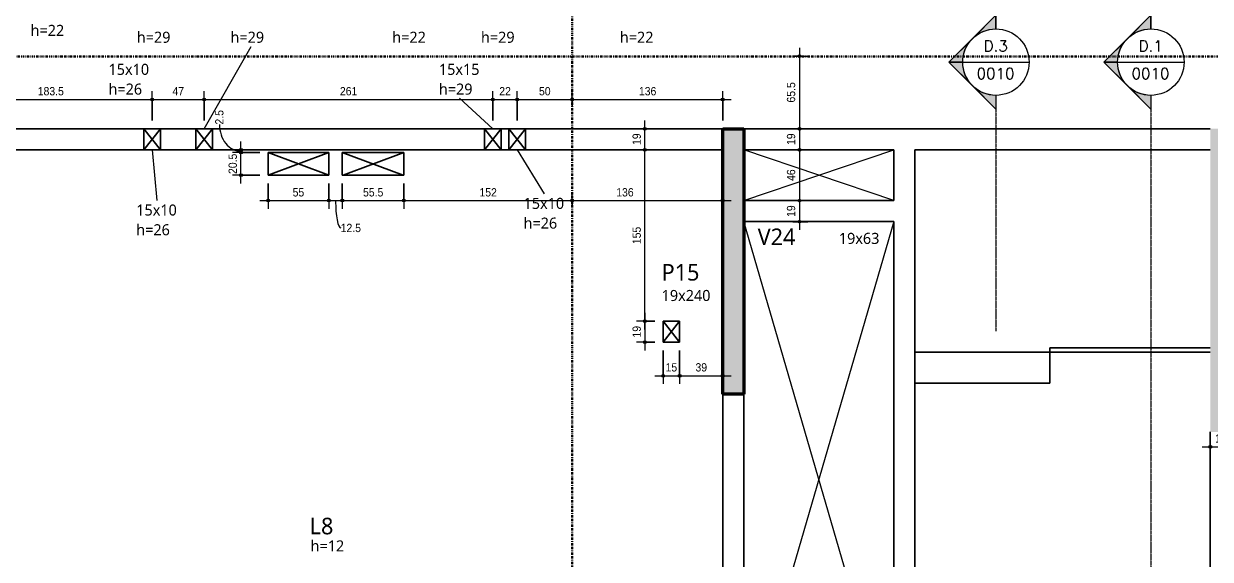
# Model space of a CAD drawing. Header units: centimetres. Extents: x -2198 to 42786, y -3196 to 88064.
# Drawn here: x -1154 to -82, y -571 to -87 of the extents above; entities that cross this region are included whole.
import ezdxf

# ---------------------------------------------------------------- set-up
doc = ezdxf.new("R2010")
doc.units = ezdxf.units.CM
for name, pattern in [('Centro de 6 mm', [1.32, 0.6, -0.24, 0.24, -0.24]), ('Dash dot', [1.5875, 0.635, -0.47625, 0, -0.47625]), ('Traço', [0.635, 0.3175, -0.3175])]:
    doc.linetypes.add(name, pattern=pattern)
for name, color, linetype, lineweight in [('A-ANNO-DIMS', 7, 'Continuous', 9), ('A-ANNO-DIMS-50', 7, 'Continuous', 9), ('A-DETL-THIN', 7, 'Continuous', 25), ('A-FLOR', 7, 'Continuous', 25), ('A-FLOR-IDEN', 7, 'Continuous', 9), ('A-GENM', 7, 'Continuous', 25), ('A-GENM-HDLN', 7, 'Traço', 18), ('A-GENM-IDEN', 7, 'Continuous', 9), ('G-ANNO-SYMB', 7, 'Continuous', 9), ('S-BEAM', 7, 'Continuous', 25), ('S-BEAM-HDLN', 7, 'Traço', 25), ('S-BEAM-IDEN', 7, 'Continuous', 9), ('S-COLS', 7, 'Continuous', 25), ('S-COLS-IDEN', 7, 'Continuous', 9), ('S-GRID', 7, 'Continuous', 9)]:
    doc.layers.add(name, color=color, linetype=linetype, lineweight=lineweight)
doc.layers.add('A-DETL', color=7, linetype='Continuous', lineweight=18, true_color=0x00a600)
doc.styles.add('Arial_2', font='arial.ttf', dxfattribs={"width": 0.9, "height": 7.5})
doc.styles.add('Gadugi', font='gadugi.ttf', dxfattribs={"height": 15})
doc.styles.add('Gadugi_1', font='gadugi.ttf', dxfattribs={"height": 10})
doc.styles.add('RomanD', font='romand__.ttf', dxfattribs={"height": 10})
doc.dimstyles.new('PED_1_5mm_ESQ', dxfattribs={"dimscale": 30.48, "dimtxt": 7.651945, "dimasz": 0.328084, "dimexe": 0.246063, "dimexo": 0.246063, "dimgap": 0.049213, "dimtad": 1, "dimdec": 1, "dimrnd": 0.5, "dimdsep": 46, "dimtxsty": 'Arial_2', "dimblk1": 'DOTSMALL', "dimblk2": 'DOTSMALL', "dimsah": 1, "dimcen": 0.09, "dimdle": 0.246063, "dimazin": 0, "dimtfac": 1, "dimtdec": 4, "dimtix": 1, "dimtmove": 0, "dimatfit": 3, "dimfxl": 1, "dimtvp": 1, "dimtolj": 1, "dimtzin": 0, "dimarcsym": 2})
doc.dimstyles.new('PED_1_5mm_ESQ_1', dxfattribs={"dimscale": 30.48, "dimtxt": 7.651945, "dimasz": 0.328084, "dimexe": 0.246063, "dimexo": 0.246063, "dimgap": 0.049213, "dimtad": 1, "dimdec": 1, "dimrnd": 0.5, "dimdsep": 46, "dimtxsty": 'Arial_2', "dimblk1": 'DOTSMALL', "dimblk2": 'DOTSMALL', "dimsah": 1, "dimcen": 0.09, "dimdle": 0.246063, "dimazin": 0, "dimtfac": 1, "dimtdec": 4, "dimtix": 1, "dimtmove": 1, "dimatfit": 3, "dimfxl": 1, "dimtvp": 1, "dimtolj": 1, "dimtzin": 0, "dimarcsym": 2})
doc.dimstyles.new('PED_1_5mm_ESQ_2', dxfattribs={"dimscale": 30.48, "dimtxt": 7.651945, "dimasz": 0.328084, "dimexe": 0.246063, "dimexo": 0.246063, "dimgap": 0.049213, "dimtad": 1, "dimdec": 1, "dimrnd": 0.5, "dimdsep": 46, "dimtxsty": 'Arial_2', "dimblk1": 'DOTSMALL', "dimblk2": 'DOTSMALL', "dimsah": 1, "dimcen": 0.09, "dimdle": 0.246063, "dimazin": 0, "dimtfac": 1, "dimtdec": 4, "dimtix": 1, "dimtmove": 2, "dimatfit": 3, "dimfxl": 1, "dimtvp": 1, "dimtolj": 1, "dimtzin": 0, "dimarcsym": 2})

# ---------------------------------------------------------------- blocks, each defined once
blk = doc.blocks.new('PED_FURO_RETANGULAR_R04_2020 - 15x15x29-3491205-PL E 001 - FORMA DO PAVIMENTO TIPO 1')
at = {"layer": 'A-GENM'}
for p, q in [((-7.5, 9.5), (7.5, -9.5)), ((-7.5, -9.5), (7.5, 9.5)), ((-7.5, -9.5), (-7.5, 9.5)), ((-7.5, 9.5), (7.5, 9.5)), ((7.5, 9.5), (7.5, -9.5)), ((7.5, -9.5), (-7.5, -9.5))]:
    blk.add_line(p, q, dxfattribs=at)
blk = doc.blocks.new('PED_COMPL_ESC_TRIANGULO_BAIXO_R00_2019 - 01-3741892-PL E 001 - FORMA DO PAVIMENTO TIPO 1')
at = {"layer": 'S-BEAM'}
for p, q in [((61, 28.1), (-61, 28.1)), ((61, 0), (61, 28.1)), ((-61, 0), (61, 0))]:
    blk.add_line(p, q, dxfattribs=at)
blk = doc.blocks.new('PED_COMPL_ESC_TRIANGULO_CIMA_R00_2019 - 01-3741802-PL E 001 - FORMA DO PAVIMENTO TIPO 1')
at = {"layer": 'S-BEAM'}
for p, q in [((-72.5, 3.9), (-72.5, 0.1)), ((-72.5, 3.9), (72.5, 3.9)), ((72.5, 0), (-72.5, 0))]:
    blk.add_line(p, q, dxfattribs=at)
blk = doc.blocks.new('PED_FURO_RETANGULAR_R04_2020 - 15x10x26-3623036-PL E 001 - FORMA DO PAVIMENTO TIPO 1')
at = {"layer": 'A-GENM-HDLN'}
for p, q in [((-7.5, 9.5), (7.5, -9.5)), ((-7.5, -9.5), (7.5, 9.5)), ((-7.5, -9.5), (-7.5, 9.5)), ((7.5, 9.5), (7.5, -9.5))]:
    blk.add_line(p, q, dxfattribs=at)
blk = doc.blocks.new('PED_FURO_RETANGULAR_R04_2020 - 15x15x29-V1-PL E 001 - FORMA DO PAVIMENTO TIPO 1')
at = {"layer": 'A-GENM-HDLN'}
for p, q in [((-7.5, 9.5), (7.5, -9.5)), ((-7.5, -9.5), (7.5, 9.5)), ((-7.5, -9.5), (-7.5, 9.5)), ((7.5, 9.5), (7.5, -9.5))]:
    blk.add_line(p, q, dxfattribs=at)
blk = doc.blocks.new('Corte - M_Cabeça do corte - Preenchida-2060824-PL E 001 - FORMA DO PAVIMENTO TIPO 1')
at = {"layer": 'G-ANNO-SYMB'}
h = blk.add_hatch(color=256, dxfattribs=at)
edge = h.paths.add_edge_path(flags=0)
edge.add_line((-0.6, 0.849), (-0.6, 0.6))
edge.add_arc((-0.6, 0), 0.6, 90, 135)
edge.add_line((-1.024, 0.424), (-0.6, 0.849))
h = blk.add_hatch(color=256, dxfattribs=at)
edge = h.paths.add_edge_path(flags=0)
edge.add_line((-0.6, 0.849), (-0.176, 0.424))
edge.add_arc((-0.6, 0), 0.6, 45, 90)
edge.add_line((-0.6, 0.6), (-0.6, 0.849))
h = blk.add_hatch(color=256, dxfattribs=at)
edge = h.paths.add_edge_path(flags=0)
edge.add_line((-1.449, 0), (-1.024, 0.424))
edge.add_arc((-0.6, 0), 0.6, 135, 180)
edge.add_line((-1.2, 0), (-1.449, 0))
h = blk.add_hatch(color=256, dxfattribs=at)
edge = h.paths.add_edge_path(flags=0)
edge.add_line((0.249, 0), (0, 0))
edge.add_arc((-0.6, 0), 0.6, 360, 405)
edge.add_line((-0.176, 0.424), (0.249, 0))
for p, q in [((-0.6, 0.849), (-1.449, 0)), ((-0.6, 0.849), (-1.024, 0.424)), ((-0.6, 0.849), (0.249, 0)), ((-0.6, 0.6), (-0.6, 0.849)), ((-0.6, 0.849), (-0.6, 0.6)), ((-0.176, 0.424), (-0.6, 0.849)), ((-1.024, 0.424), (-1.449, 0)), ((0.249, 0), (-0.176, 0.424)), ((-1.449, 0), (-1.2, 0)), ((0, 0), (0.249, 0)), ((-1.2, 0), (-1.449, 0)), ((0, 0), (0.249, 0))]:
    blk.add_line(p, q, dxfattribs=at)
for start, end in [(360, 180), (90, 135), (45, 90), (135, 180), (360, 45), (180, 360)]:
    blk.add_arc((-0.6, 0), 0.6, start, end, dxfattribs=at)
blk = doc.blocks.new('DIMBLOCK57-PL E 001 - FORMA DO PAVIMENTO TIPO 1')
at = {"layer": 'A-ANNO-DIMS-50'}
h = blk.add_hatch(color=256, dxfattribs=at)
edge = h.paths.add_edge_path(flags=0)
edge.add_arc((-82.3, -469.3), 1.25, 0, 360)
h = blk.add_hatch(color=256, dxfattribs=at)
edge = h.paths.add_edge_path(flags=0)
edge.add_arc((-63.3, -469.3), 1.25, 0, 360)
for p, q in [((-89.8, -469.3), (-63.3, -469.3)), ((-82.3, -463.4), (-82.3, -476.8)), ((-82.3, -469.3), (-82.3, -463.4)), ((-63.3, -463.4), (-63.3, -476.8)), ((-63.3, -469.3), (-63.3, -463.4))]:
    blk.add_line(p, q, dxfattribs=at)
for centre in [(-82.3, -469.3), (-63.3, -469.3)]:
    blk.add_circle(centre, 1.25, dxfattribs=at)
at = {"layer": 'A-ANNO-DIMS-50', "color": 0, "insert": (-78, -458.1), "char_height": 7.5, "width": 12.431, "attachment_point": 1, "line_spacing_factor": 0.941778, "style": 'Arial_2'}
blk.add_mtext('19', dxfattribs=at)
blk = doc.blocks.new('_DotSmall')
at = {"color": 0, "linetype": 'ByBlock', "const_width": 0.5}
blk.add_lwpolyline([(-0.0625, 0, 1), (0.0625, 0, 1)], format="xyb", close=True, dxfattribs=at)
blk = doc.blocks.new('DIMBLOCK222-PL E 001 - FORMA DO PAVIMENTO TIPO 1')
at = {"layer": 'A-ANNO-DIMS-50'}
h = blk.add_hatch(color=256, dxfattribs=at)
edge = h.paths.add_edge_path(flags=0)
edge.add_arc((-933.7, -246.8), 1.25, 0, 360)
h = blk.add_hatch(color=256, dxfattribs=at)
edge = h.paths.add_edge_path(flags=0)
edge.add_arc((-878.9, -246.8), 1.25, 0, 360)
for p, q in [((-933.7, -231.4), (-933.7, -254.3)), ((-933.7, -246.8), (-933.7, -231.4)), ((-878.9, -231.4), (-878.9, -254.3)), ((-878.9, -246.8), (-878.9, -231.4)), ((-941.2, -246.8), (-878.9, -246.8))]:
    blk.add_line(p, q, dxfattribs=at)
for centre in [(-933.7, -246.8), (-878.9, -246.8)]:
    blk.add_circle(centre, 1.25, dxfattribs=at)
at = {"layer": 'A-ANNO-DIMS-50', "color": 0, "insert": (-911.5, -235.6), "char_height": 7.5, "width": 12.431, "attachment_point": 1, "line_spacing_factor": 0.941778, "style": 'Arial_2'}
blk.add_mtext('55', dxfattribs=at)
blk = doc.blocks.new('DIMBLOCK223-PL E 001 - FORMA DO PAVIMENTO TIPO 1')
at = {"layer": 'A-ANNO-DIMS-50'}
h = blk.add_hatch(color=256, dxfattribs=at)
edge = h.paths.add_edge_path(flags=0)
edge.add_arc((-878.9, -246.8), 1.25, 0, 360)
h = blk.add_hatch(color=256, dxfattribs=at)
edge = h.paths.add_edge_path(flags=0)
edge.add_arc((-866.6, -246.8), 1.25, 0, 360)
for p, q in [((-878.9, -231.4), (-878.9, -254.3)), ((-878.9, -246.8), (-878.9, -231.4)), ((-866.6, -231.4), (-866.6, -254.3)), ((-866.6, -246.8), (-866.6, -231.4)), ((-878.9, -246.8), (-866.6, -246.8))]:
    blk.add_line(p, q, dxfattribs=at)
for centre in [(-878.9, -246.8), (-866.6, -246.8)]:
    blk.add_circle(centre, 1.25, dxfattribs=at)
blk.add_ellipse((-868.1, -246.8), major_axis=(0, 24.8), ratio=0.18568, start_param=1.570796, end_param=3.141593, dxfattribs=at)
at = {"layer": 'A-ANNO-DIMS-50', "color": 0, "insert": (-868.1, -267.8), "char_height": 7.5, "width": 21.755, "attachment_point": 1, "line_spacing_factor": 0.941778, "style": 'Arial_2'}
blk.add_mtext('12.5', dxfattribs=at)
blk = doc.blocks.new('DIMBLOCK224-PL E 001 - FORMA DO PAVIMENTO TIPO 1')
at = {"layer": 'A-ANNO-DIMS-50'}
h = blk.add_hatch(color=256, dxfattribs=at)
edge = h.paths.add_edge_path(flags=0)
edge.add_arc((-866.6, -246.8), 1.25, 0, 360)
h = blk.add_hatch(color=256, dxfattribs=at)
edge = h.paths.add_edge_path(flags=0)
edge.add_arc((-811.1, -246.8), 1.25, 0, 360)
for p, q in [((-866.6, -231.4), (-866.6, -254.3)), ((-866.6, -246.8), (-866.6, -231.4)), ((-811.1, -231.4), (-811.1, -254.3)), ((-811.1, -246.8), (-811.1, -231.4)), ((-866.6, -246.8), (-803.6, -246.8))]:
    blk.add_line(p, q, dxfattribs=at)
for centre in [(-866.6, -246.8), (-811.1, -246.8)]:
    blk.add_circle(centre, 1.25, dxfattribs=at)
at = {"layer": 'A-ANNO-DIMS-50', "color": 0, "insert": (-847.9, -235.6), "char_height": 7.5, "width": 21.755, "attachment_point": 1, "line_spacing_factor": 0.941778, "style": 'Arial_2'}
blk.add_mtext('55.5', dxfattribs=at)
blk = doc.blocks.new('DIMBLOCK225-PL E 001 - FORMA DO PAVIMENTO TIPO 1')
at = {"layer": 'A-ANNO-DIMS-50'}
h = blk.add_hatch(color=256, dxfattribs=at)
edge = h.paths.add_edge_path(flags=0)
edge.add_arc((-958.2, -203.4), 1.25, 0, 360)
h = blk.add_hatch(color=256, dxfattribs=at)
edge = h.paths.add_edge_path(flags=0)
edge.add_arc((-958.2, -223.9), 1.25, 0, 360)
for p, q in [((-941.2, -203.4), (-965.7, -203.4)), ((-958.2, -231.4), (-958.2, -203.4)), ((-958.2, -203.4), (-941.2, -203.4)), ((-941.2, -223.9), (-965.7, -223.9)), ((-958.2, -223.9), (-941.2, -223.9))]:
    blk.add_line(p, q, dxfattribs=at)
for centre in [(-958.2, -203.4), (-958.2, -223.9)]:
    blk.add_circle(centre, 1.25, dxfattribs=at)
at = {"layer": 'A-ANNO-DIMS-50', "color": 0, "insert": (-969.4, -222.8), "char_height": 7.5, "width": 21.755, "attachment_point": 1, "rotation": 90, "line_spacing_factor": 0.941778, "style": 'Arial_2'}
blk.add_mtext('20.5', dxfattribs=at)
blk = doc.blocks.new('DIMBLOCK226-PL E 001 - FORMA DO PAVIMENTO TIPO 1')
at = {"layer": 'A-ANNO-DIMS-50'}
h = blk.add_hatch(color=256, dxfattribs=at)
edge = h.paths.add_edge_path(flags=0)
edge.add_arc((-958.2, -200.9), 1.25, 0, 360)
h = blk.add_hatch(color=256, dxfattribs=at)
edge = h.paths.add_edge_path(flags=0)
edge.add_arc((-958.2, -203.4), 1.25, 0, 360)
for p, q in [((-952.5, -200.9), (-965.7, -200.9)), ((-941.2, -203.4), (-965.7, -203.4)), ((-958.2, -203.4), (-958.2, -193.4)), ((-958.2, -200.9), (-952.5, -200.9)), ((-958.2, -203.4), (-941.2, -203.4))]:
    blk.add_line(p, q, dxfattribs=at)
for centre in [(-958.2, -200.9), (-958.2, -203.4)]:
    blk.add_circle(centre, 1.25, dxfattribs=at)
blk.add_ellipse((-958.2, -178.1), major_axis=(0, 24.1), ratio=0.806213, start_param=1.570796, end_param=3.141593, dxfattribs=at)
at = {"layer": 'A-ANNO-DIMS-50', "color": 0, "insert": (-981.5, -178.1), "char_height": 7.5, "width": 15.539, "attachment_point": 1, "rotation": 90, "line_spacing_factor": 0.941778, "style": 'Arial_2'}
blk.add_mtext('2.5', dxfattribs=at)
blk = doc.blocks.new('DIMBLOCK227-PL E 001 - FORMA DO PAVIMENTO TIPO 1')
at = {"layer": 'A-ANNO-DIMS-50'}
h = blk.add_hatch(color=256, dxfattribs=at)
edge = h.paths.add_edge_path(flags=0)
edge.add_arc((-811.1, -246.8), 1.25, 0, 360)
h = blk.add_hatch(color=256, dxfattribs=at)
edge = h.paths.add_edge_path(flags=0)
edge.add_arc((-658.9, -246.8), 1.25, 0, 360)
for p, q in [((-811.1, -231.4), (-811.1, -254.3)), ((-811.1, -246.8), (-811.1, -231.4)), ((-658.9, -252.6), (-658.9, -239.3)), ((-818.6, -246.8), (-658.9, -246.8)), ((-658.9, -246.8), (-658.9, -252.6))]:
    blk.add_line(p, q, dxfattribs=at)
for centre in [(-811.1, -246.8), (-658.9, -246.8)]:
    blk.add_circle(centre, 1.25, dxfattribs=at)
at = {"layer": 'A-ANNO-DIMS-50', "color": 0, "insert": (-742.7, -235.6), "char_height": 7.5, "width": 18.647, "attachment_point": 1, "line_spacing_factor": 0.941778, "style": 'Arial_2'}
blk.add_mtext('152', dxfattribs=at)
blk = doc.blocks.new('DIMBLOCK228-PL E 001 - FORMA DO PAVIMENTO TIPO 1')
at = {"layer": 'A-ANNO-DIMS-50'}
h = blk.add_hatch(color=256, dxfattribs=at)
edge = h.paths.add_edge_path(flags=0)
edge.add_arc((-658.9, -246.8), 1.25, 0, 360)
h = blk.add_hatch(color=256, dxfattribs=at)
edge = h.paths.add_edge_path(flags=0)
edge.add_arc((-522.9, -246.8), 1.25, 0, 360)
for p, q in [((-658.9, -252.6), (-658.9, -239.3)), ((-522.9, -252.6), (-522.9, -239.3)), ((-658.9, -246.8), (-515.4, -246.8)), ((-658.9, -246.8), (-658.9, -252.6)), ((-522.9, -246.8), (-522.9, -252.6))]:
    blk.add_line(p, q, dxfattribs=at)
for centre in [(-658.9, -246.8), (-522.9, -246.8)]:
    blk.add_circle(centre, 1.25, dxfattribs=at)
at = {"layer": 'A-ANNO-DIMS-50', "color": 0, "insert": (-619.1, -235.6), "char_height": 7.5, "width": 18.647, "attachment_point": 1, "line_spacing_factor": 0.941778, "style": 'Arial_2'}
blk.add_mtext('136', dxfattribs=at)
blk = doc.blocks.new('DIMBLOCK230-PL E 001 - FORMA DO PAVIMENTO TIPO 1')
at = {"layer": 'A-ANNO-DIMS-50'}
h = blk.add_hatch(color=256, dxfattribs=at)
edge = h.paths.add_edge_path(flags=0)
edge.add_arc((-1221.9, -155.5), 1.25, 0, 360)
h = blk.add_hatch(color=256, dxfattribs=at)
edge = h.paths.add_edge_path(flags=0)
edge.add_arc((-1038.4, -155.5), 1.25, 0, 360)
for p, q in [((-1221.9, -174.4), (-1221.9, -148)), ((-1038.4, -174.4), (-1038.4, -148)), ((-1221.9, -155.5), (-1038.4, -155.5)), ((-1221.9, -155.5), (-1221.9, -174.4)), ((-1038.4, -155.5), (-1038.4, -174.4))]:
    blk.add_line(p, q, dxfattribs=at)
for centre in [(-1221.9, -155.5), (-1038.4, -155.5)]:
    blk.add_circle(centre, 1.25, dxfattribs=at)
at = {"layer": 'A-ANNO-DIMS-50', "color": 0, "insert": (-1141.8, -144.2), "char_height": 7.5, "width": 27.971, "attachment_point": 1, "line_spacing_factor": 0.941778, "style": 'Arial_2'}
blk.add_mtext('183.5', dxfattribs=at)
blk = doc.blocks.new('DIMBLOCK231-PL E 001 - FORMA DO PAVIMENTO TIPO 1')
at = {"layer": 'A-ANNO-DIMS-50'}
h = blk.add_hatch(color=256, dxfattribs=at)
edge = h.paths.add_edge_path(flags=0)
edge.add_arc((-1038.4, -155.5), 1.25, 0, 360)
h = blk.add_hatch(color=256, dxfattribs=at)
edge = h.paths.add_edge_path(flags=0)
edge.add_arc((-991.4, -155.5), 1.25, 0, 360)
for p, q in [((-1038.4, -174.4), (-1038.4, -148)), ((-991.4, -174.4), (-991.4, -148)), ((-1038.4, -155.5), (-991.4, -155.5)), ((-1038.4, -155.5), (-1038.4, -174.4)), ((-991.4, -155.5), (-991.4, -174.4))]:
    blk.add_line(p, q, dxfattribs=at)
for centre in [(-1038.4, -155.5), (-991.4, -155.5)]:
    blk.add_circle(centre, 1.25, dxfattribs=at)
at = {"layer": 'A-ANNO-DIMS-50', "color": 0, "insert": (-1020.1, -144.2), "char_height": 7.5, "width": 12.431, "attachment_point": 1, "line_spacing_factor": 0.941778, "style": 'Arial_2'}
blk.add_mtext('47', dxfattribs=at)
blk = doc.blocks.new('DIMBLOCK232-PL E 001 - FORMA DO PAVIMENTO TIPO 1')
at = {"layer": 'A-ANNO-DIMS-50'}
h = blk.add_hatch(color=256, dxfattribs=at)
edge = h.paths.add_edge_path(flags=0)
edge.add_arc((-991.4, -155.5), 1.25, 0, 360)
h = blk.add_hatch(color=256, dxfattribs=at)
edge = h.paths.add_edge_path(flags=0)
edge.add_arc((-730.6, -155.5), 1.25, 0, 360)
for p, q in [((-991.4, -174.4), (-991.4, -148)), ((-730.6, -174.4), (-730.6, -148)), ((-991.4, -155.5), (-730.6, -155.5)), ((-991.4, -155.5), (-991.4, -174.4)), ((-730.6, -155.5), (-730.6, -174.4))]:
    blk.add_line(p, q, dxfattribs=at)
for centre in [(-991.4, -155.5), (-730.6, -155.5)]:
    blk.add_circle(centre, 1.25, dxfattribs=at)
at = {"layer": 'A-ANNO-DIMS-50', "color": 0, "insert": (-868.8, -144.2), "char_height": 7.5, "width": 18.647, "attachment_point": 1, "line_spacing_factor": 0.941778, "style": 'Arial_2'}
blk.add_mtext('261', dxfattribs=at)
blk = doc.blocks.new('DIMBLOCK233-PL E 001 - FORMA DO PAVIMENTO TIPO 1')
at = {"layer": 'A-ANNO-DIMS-50'}
h = blk.add_hatch(color=256, dxfattribs=at)
edge = h.paths.add_edge_path(flags=0)
edge.add_arc((-730.6, -155.5), 1.25, 0, 360)
h = blk.add_hatch(color=256, dxfattribs=at)
edge = h.paths.add_edge_path(flags=0)
edge.add_arc((-708.6, -155.5), 1.25, 0, 360)
for p, q in [((-730.6, -174.4), (-730.6, -148)), ((-708.6, -174.4), (-708.6, -148)), ((-730.6, -155.5), (-708.6, -155.5)), ((-730.6, -155.5), (-730.6, -174.4)), ((-708.6, -155.5), (-708.6, -174.4))]:
    blk.add_line(p, q, dxfattribs=at)
for centre in [(-730.6, -155.5), (-708.6, -155.5)]:
    blk.add_circle(centre, 1.25, dxfattribs=at)
at = {"layer": 'A-ANNO-DIMS-50', "color": 0, "insert": (-724.8, -144.2), "char_height": 7.5, "width": 12.431, "attachment_point": 1, "line_spacing_factor": 0.941778, "style": 'Arial_2'}
blk.add_mtext('22', dxfattribs=at)
blk = doc.blocks.new('DIMBLOCK234-PL E 001 - FORMA DO PAVIMENTO TIPO 1')
at = {"layer": 'A-ANNO-DIMS-50'}
h = blk.add_hatch(color=256, dxfattribs=at)
edge = h.paths.add_edge_path(flags=0)
edge.add_arc((-708.6, -155.5), 1.25, 0, 360)
h = blk.add_hatch(color=256, dxfattribs=at)
edge = h.paths.add_edge_path(flags=0)
edge.add_arc((-658.9, -155.5), 1.25, 0, 360)
for p, q in [((-708.6, -174.4), (-708.6, -148)), ((-658.9, -161.2), (-658.9, -148)), ((-708.6, -155.5), (-658.9, -155.5)), ((-708.6, -155.5), (-708.6, -174.4)), ((-658.9, -155.5), (-658.9, -161.2))]:
    blk.add_line(p, q, dxfattribs=at)
for centre in [(-708.6, -155.5), (-658.9, -155.5)]:
    blk.add_circle(centre, 1.25, dxfattribs=at)
at = {"layer": 'A-ANNO-DIMS-50', "color": 0, "insert": (-688.9, -144.2), "char_height": 7.5, "width": 12.431, "attachment_point": 1, "line_spacing_factor": 0.941778, "style": 'Arial_2'}
blk.add_mtext('50', dxfattribs=at)
blk = doc.blocks.new('DIMBLOCK235-PL E 001 - FORMA DO PAVIMENTO TIPO 1')
at = {"layer": 'A-ANNO-DIMS-50'}
h = blk.add_hatch(color=256, dxfattribs=at)
edge = h.paths.add_edge_path(flags=0)
edge.add_arc((-658.9, -155.5), 1.25, 0, 360)
h = blk.add_hatch(color=256, dxfattribs=at)
edge = h.paths.add_edge_path(flags=0)
edge.add_arc((-522.9, -155.5), 1.25, 0, 360)
for p, q in [((-658.9, -161.2), (-658.9, -148)), ((-522.9, -174.4), (-522.9, -148)), ((-658.9, -155.5), (-515.4, -155.5)), ((-658.9, -155.5), (-658.9, -161.2)), ((-522.9, -155.5), (-522.9, -174.4))]:
    blk.add_line(p, q, dxfattribs=at)
for centre in [(-658.9, -155.5), (-522.9, -155.5)]:
    blk.add_circle(centre, 1.25, dxfattribs=at)
at = {"layer": 'A-ANNO-DIMS-50', "color": 0, "insert": (-598.6, -144.2), "char_height": 7.5, "width": 18.647, "attachment_point": 1, "line_spacing_factor": 0.941778, "style": 'Arial_2'}
blk.add_mtext('136', dxfattribs=at)
blk = doc.blocks.new('DIMBLOCK251-PL E 001 - FORMA DO PAVIMENTO TIPO 1')
at = {"layer": 'A-ANNO-DIMS-50'}
h = blk.add_hatch(color=256, dxfattribs=at)
edge = h.paths.add_edge_path(flags=0)
edge.add_arc((-576.8, -405.1), 1.25, 0, 360)
h = blk.add_hatch(color=256, dxfattribs=at)
edge = h.paths.add_edge_path(flags=0)
edge.add_arc((-561.8, -405.1), 1.25, 0, 360)
for p, q in [((-576.8, -382.4), (-576.8, -412.6)), ((-576.8, -405.1), (-576.8, -382.4)), ((-561.8, -382.4), (-561.8, -412.6)), ((-561.8, -405.1), (-561.8, -382.4)), ((-584.3, -405.1), (-554.3, -405.1))]:
    blk.add_line(p, q, dxfattribs=at)
for centre in [(-576.8, -405.1), (-561.8, -405.1)]:
    blk.add_circle(centre, 1.25, dxfattribs=at)
at = {"layer": 'A-ANNO-DIMS-50', "color": 0, "insert": (-574.5, -393.8), "char_height": 7.5, "width": 12.431, "attachment_point": 1, "line_spacing_factor": 0.941778, "style": 'Arial_2'}
blk.add_mtext('15', dxfattribs=at)
blk = doc.blocks.new('DIMBLOCK252-PL E 001 - FORMA DO PAVIMENTO TIPO 1')
at = {"layer": 'A-ANNO-DIMS-50'}
h = blk.add_hatch(color=256, dxfattribs=at)
edge = h.paths.add_edge_path(flags=0)
edge.add_arc((-593.2, -355.9), 1.25, 0, 360)
h = blk.add_hatch(color=256, dxfattribs=at)
edge = h.paths.add_edge_path(flags=0)
edge.add_arc((-593.2, -374.9), 1.25, 0, 360)
for p, q in [((-593.2, -348.4), (-593.2, -382.4)), ((-584.3, -355.9), (-600.7, -355.9)), ((-593.2, -355.9), (-584.3, -355.9)), ((-584.3, -374.9), (-600.7, -374.9)), ((-593.2, -374.9), (-584.3, -374.9))]:
    blk.add_line(p, q, dxfattribs=at)
for centre in [(-593.2, -355.9), (-593.2, -374.9)]:
    blk.add_circle(centre, 1.25, dxfattribs=at)
at = {"layer": 'A-ANNO-DIMS-50', "color": 0, "insert": (-604.4, -370.6), "char_height": 7.5, "width": 12.431, "attachment_point": 1, "rotation": 90, "line_spacing_factor": 0.941778, "style": 'Arial_2'}
blk.add_mtext('19', dxfattribs=at)
blk = doc.blocks.new('DIMBLOCK253-PL E 001 - FORMA DO PAVIMENTO TIPO 1')
at = {"layer": 'A-ANNO-DIMS-50'}
h = blk.add_hatch(color=256, dxfattribs=at)
edge = h.paths.add_edge_path(flags=0)
edge.add_arc((-561.8, -405.1), 1.25, 0, 360)
h = blk.add_hatch(color=256, dxfattribs=at)
edge = h.paths.add_edge_path(flags=0)
edge.add_arc((-522.9, -405.1), 1.25, 0, 360)
for p, q in [((-561.8, -382.4), (-561.8, -412.6)), ((-561.8, -405.1), (-561.8, -382.4)), ((-569.3, -405.1), (-515.4, -405.1)), ((-522.9, -410.8), (-522.9, -397.6)), ((-522.9, -405.1), (-522.9, -410.8))]:
    blk.add_line(p, q, dxfattribs=at)
for centre in [(-561.8, -405.1), (-522.9, -405.1)]:
    blk.add_circle(centre, 1.25, dxfattribs=at)
at = {"layer": 'A-ANNO-DIMS-50', "color": 0, "insert": (-547.5, -393.8), "char_height": 7.5, "width": 12.431, "attachment_point": 1, "line_spacing_factor": 0.941778, "style": 'Arial_2'}
blk.add_mtext('39', dxfattribs=at)
blk = doc.blocks.new('DIMBLOCK254-PL E 001 - FORMA DO PAVIMENTO TIPO 1')
at = {"layer": 'A-ANNO-DIMS-50'}
h = blk.add_hatch(color=256, dxfattribs=at)
edge = h.paths.add_edge_path(flags=0)
edge.add_arc((-593.2, -200.9), 1.25, 0, 360)
h = blk.add_hatch(color=256, dxfattribs=at)
edge = h.paths.add_edge_path(flags=0)
edge.add_arc((-593.2, -355.9), 1.25, 0, 360)
for p, q in [((-587.4, -200.9), (-600.7, -200.9)), ((-593.2, -363.4), (-593.2, -200.9)), ((-593.2, -200.9), (-587.4, -200.9)), ((-584.3, -355.9), (-600.7, -355.9)), ((-593.2, -355.9), (-584.3, -355.9))]:
    blk.add_line(p, q, dxfattribs=at)
for centre in [(-593.2, -200.9), (-593.2, -355.9)]:
    blk.add_circle(centre, 1.25, dxfattribs=at)
at = {"layer": 'A-ANNO-DIMS-50', "color": 0, "insert": (-604.4, -286.2), "char_height": 7.5, "width": 18.647, "attachment_point": 1, "rotation": 90, "line_spacing_factor": 0.941778, "style": 'Arial_2'}
blk.add_mtext('155', dxfattribs=at)
blk = doc.blocks.new('DIMBLOCK255-PL E 001 - FORMA DO PAVIMENTO TIPO 1')
at = {"layer": 'A-ANNO-DIMS-50'}
h = blk.add_hatch(color=256, dxfattribs=at)
edge = h.paths.add_edge_path(flags=0)
edge.add_arc((-593.2, -181.9), 1.25, 0, 360)
h = blk.add_hatch(color=256, dxfattribs=at)
edge = h.paths.add_edge_path(flags=0)
edge.add_arc((-593.2, -200.9), 1.25, 0, 360)
for p, q in [((-587.4, -181.9), (-600.7, -181.9)), ((-593.2, -200.9), (-593.2, -174.4)), ((-593.2, -181.9), (-587.4, -181.9)), ((-587.4, -200.9), (-600.7, -200.9)), ((-593.2, -200.9), (-587.4, -200.9))]:
    blk.add_line(p, q, dxfattribs=at)
for centre in [(-593.2, -181.9), (-593.2, -200.9)]:
    blk.add_circle(centre, 1.25, dxfattribs=at)
at = {"layer": 'A-ANNO-DIMS-50', "color": 0, "insert": (-604.4, -196.6), "char_height": 7.5, "width": 12.431, "attachment_point": 1, "rotation": 90, "line_spacing_factor": 0.941778, "style": 'Arial_2'}
blk.add_mtext('19', dxfattribs=at)
blk = doc.blocks.new('DIMBLOCK260-PL E 001 - FORMA DO PAVIMENTO TIPO 1')
at = {"layer": 'A-ANNO-DIMS-50'}
h = blk.add_hatch(color=256, dxfattribs=at)
edge = h.paths.add_edge_path(flags=0)
edge.add_arc((-453.6, -116.4), 1.25, 0, 360)
h = blk.add_hatch(color=256, dxfattribs=at)
edge = h.paths.add_edge_path(flags=0)
edge.add_arc((-453.6, -181.9), 1.25, 0, 360)
for p, q in [((-459.4, -116.4), (-446.1, -116.4)), ((-453.6, -116.4), (-459.4, -116.4)), ((-453.6, -108.9), (-453.6, -181.9)), ((-459.4, -181.9), (-446.1, -181.9)), ((-453.6, -181.9), (-459.4, -181.9))]:
    blk.add_line(p, q, dxfattribs=at)
for centre in [(-453.6, -116.4), (-453.6, -181.9)]:
    blk.add_circle(centre, 1.25, dxfattribs=at)
at = {"layer": 'A-ANNO-DIMS-50', "color": 0, "insert": (-464.9, -158.2), "char_height": 7.5, "width": 21.755, "attachment_point": 1, "rotation": 90, "line_spacing_factor": 0.941778, "style": 'Arial_2'}
blk.add_mtext('65.5', dxfattribs=at)
blk = doc.blocks.new('DIMBLOCK261-PL E 001 - FORMA DO PAVIMENTO TIPO 1')
at = {"layer": 'A-ANNO-DIMS-50'}
h = blk.add_hatch(color=256, dxfattribs=at)
edge = h.paths.add_edge_path(flags=0)
edge.add_arc((-453.6, -181.9), 1.25, 0, 360)
h = blk.add_hatch(color=256, dxfattribs=at)
edge = h.paths.add_edge_path(flags=0)
edge.add_arc((-453.6, -200.9), 1.25, 0, 360)
for p, q in [((-459.4, -181.9), (-446.1, -181.9)), ((-453.6, -181.9), (-459.4, -181.9)), ((-453.6, -181.9), (-453.6, -200.9)), ((-459.4, -200.9), (-446.1, -200.9)), ((-453.6, -200.9), (-459.4, -200.9))]:
    blk.add_line(p, q, dxfattribs=at)
for centre in [(-453.6, -181.9), (-453.6, -200.9)]:
    blk.add_circle(centre, 1.25, dxfattribs=at)
at = {"layer": 'A-ANNO-DIMS-50', "color": 0, "insert": (-464.9, -196.6), "char_height": 7.5, "width": 12.431, "attachment_point": 1, "rotation": 90, "line_spacing_factor": 0.941778, "style": 'Arial_2'}
blk.add_mtext('19', dxfattribs=at)
blk = doc.blocks.new('DIMBLOCK262-PL E 001 - FORMA DO PAVIMENTO TIPO 1')
at = {"layer": 'A-ANNO-DIMS-50'}
h = blk.add_hatch(color=256, dxfattribs=at)
edge = h.paths.add_edge_path(flags=0)
edge.add_arc((-453.6, -200.9), 1.25, 0, 360)
h = blk.add_hatch(color=256, dxfattribs=at)
edge = h.paths.add_edge_path(flags=0)
edge.add_arc((-453.6, -246.9), 1.25, 0, 360)
for p, q in [((-459.4, -200.9), (-446.1, -200.9)), ((-453.6, -200.9), (-459.4, -200.9)), ((-453.6, -200.9), (-453.6, -246.9)), ((-459.4, -246.9), (-446.1, -246.9)), ((-453.6, -246.9), (-459.4, -246.9))]:
    blk.add_line(p, q, dxfattribs=at)
for centre in [(-453.6, -200.9), (-453.6, -246.9)]:
    blk.add_circle(centre, 1.25, dxfattribs=at)
at = {"layer": 'A-ANNO-DIMS-50', "color": 0, "insert": (-464.9, -229.1), "char_height": 7.5, "width": 12.431, "attachment_point": 1, "rotation": 90, "line_spacing_factor": 0.941778, "style": 'Arial_2'}
blk.add_mtext('46', dxfattribs=at)
blk = doc.blocks.new('DIMBLOCK263-PL E 001 - FORMA DO PAVIMENTO TIPO 1')
at = {"layer": 'A-ANNO-DIMS-50'}
h = blk.add_hatch(color=256, dxfattribs=at)
edge = h.paths.add_edge_path(flags=0)
edge.add_arc((-453.6, -246.9), 1.25, 0, 360)
h = blk.add_hatch(color=256, dxfattribs=at)
edge = h.paths.add_edge_path(flags=0)
edge.add_arc((-453.6, -265.9), 1.25, 0, 360)
for p, q in [((-459.4, -246.9), (-446.1, -246.9)), ((-453.6, -246.9), (-459.4, -246.9)), ((-453.6, -246.9), (-453.6, -273.4)), ((-459.4, -265.9), (-446.1, -265.9)), ((-453.6, -265.9), (-459.4, -265.9))]:
    blk.add_line(p, q, dxfattribs=at)
for centre in [(-453.6, -246.9), (-453.6, -265.9)]:
    blk.add_circle(centre, 1.25, dxfattribs=at)
at = {"layer": 'A-ANNO-DIMS-50', "color": 0, "insert": (-464.9, -261.6), "char_height": 7.5, "width": 12.431, "attachment_point": 1, "rotation": 90, "line_spacing_factor": 0.941778, "style": 'Arial_2'}
blk.add_mtext('19', dxfattribs=at)

msp = doc.modelspace()

# ---------------------------------------------------------------- hatches: boundary and pattern name
at = {"layer": 'S-COLS', "true_color": 0x808080}
for points in [[(-503.86, -421.88), (-503.86, -181.88), (-522.86, -181.88), (-522.86, -421.88)], [(-63.35, -455.88), (-63.35, -181.88), (-82.35, -181.88), (-82.35, -455.88)]]:
    msp.add_hatch(color=8, dxfattribs=at).paths.add_polyline_path(points, flags=0)

# ---------------------------------------------------------------- linework, layer by layer
at = {"layer": 'A-DETL', "color": 7}
for p, q in [((-503.86, -246.88), (-368.34, -200.88)), ((-368.34, -246.88), (-503.86, -200.88)), ((-368.34, -731.83), (-503.86, -265.88)), ((-368.34, -265.88), (-503.86, -731.83))]:
    msp.add_line(p, q, dxfattribs=at)
at = {"layer": 'A-DETL-THIN'}
for p, q in [((-1030.88, -181.88), (-1045.88, -200.88)), ((-1030.88, -200.88), (-1045.88, -181.88)), ((-983.95, -181.88), (-998.95, -200.88)), ((-983.95, -200.88), (-998.95, -181.88)), ((-723.13, -200.88), (-738.13, -181.88)), ((-723.13, -181.88), (-738.13, -200.88)), ((-701.11, -200.88), (-716.11, -181.88)), ((-701.11, -181.88), (-716.11, -200.88)), ((-933.74, -203.45), (-878.86, -223.93)), ((-878.86, -203.45), (-933.74, -223.93)), ((-866.61, -203.45), (-811.74, -223.93)), ((-811.05, -203.45), (-865.93, -223.93))]:
    msp.add_line(p, q, dxfattribs=at)
at = {"layer": 'A-FLOR'}
for p, q in [((-878.86, -203.45), (-933.74, -203.45)), ((-933.74, -203.45), (-933.74, -223.93)), ((-878.86, -223.93), (-878.86, -203.45)), ((-811.05, -203.45), (-866.61, -203.45)), ((-866.61, -203.45), (-866.61, -223.93)), ((-811.05, -223.93), (-811.05, -203.45)), ((-933.74, -223.93), (-878.86, -223.93)), ((-866.61, -223.93), (-811.05, -223.93))]:
    msp.add_line(p, q, dxfattribs=at)
at = {"layer": 'A-GENM-IDEN'}
for p, q in [((-991.45, -181.88), (-948.98, -107.49)), ((-730.63, -181.88), (-760.65, -154.35)), ((-1038.38, -200.88), (-1034.13, -246.78)), ((-708.61, -200.88), (-684.16, -240.78))]:
    msp.add_line(p, q, dxfattribs=at)
at = {"layer": 'G-ANNO-SYMB'}
for p, q in [((-306.03, -121.7), (-246.03, -121.7)), ((-166.03, -121.7), (-106.03, -121.7))]:
    msp.add_line(p, q, dxfattribs=at)
at = {"layer": 'G-ANNO-SYMB', "linetype": 'Centro de 6 mm'}
for p, q in [((-276.03, -151.7), (-276.03, -364.9)), ((-136.03, -151.7), (-136.03, -792.59))]:
    msp.add_line(p, q, dxfattribs=at)
at = {"layer": 'S-BEAM'}
for p, q in [((-1221.86, -181.88), (-522.86, -181.88)), ((-503.86, -181.88), (-82.35, -181.88)), ((-1221.86, -200.88), (-522.86, -200.88)), ((-503.86, -200.88), (-368.34, -200.88)), ((-368.34, -246.88), (-368.34, -200.88)), ((-349.34, -200.88), (-82.35, -200.88)), ((-349.34, -731.83), (-349.34, -200.88)), ((-503.86, -246.88), (-368.34, -246.88)), ((-503.86, -265.88), (-368.34, -265.88)), ((-368.34, -731.83), (-368.34, -265.88)), ((-522.86, -731.83), (-522.86, -421.88)), ((-503.86, -731.83), (-503.86, -421.88)), ((-82.35, -731.83), (-82.35, -455.88))]:
    msp.add_line(p, q, dxfattribs=at)
at = {"layer": 'S-BEAM-HDLN', "linetype": 'Continuous'}
for p, q in [((-1045.88, -181.88), (-1045.88, -200.88)), ((-1030.88, -200.88), (-1030.88, -181.88)), ((-998.95, -181.88), (-998.95, -200.88)), ((-983.95, -200.88), (-983.95, -181.88)), ((-738.13, -181.88), (-738.13, -200.88)), ((-723.13, -200.88), (-723.13, -181.88)), ((-716.11, -181.88), (-716.11, -200.88)), ((-701.11, -200.88), (-701.11, -181.88))]:
    msp.add_line(p, q, dxfattribs=at)
at = {"layer": 'S-COLS', "lineweight": 50}
for p, q in [((-522.86, -421.88), (-522.86, -181.88)), ((-522.86, -181.88), (-503.86, -181.88)), ((-503.86, -181.88), (-503.86, -421.88)), ((-503.86, -421.88), (-522.86, -421.88))]:
    msp.add_line(p, q, dxfattribs=at)
at = {"layer": 'S-GRID', "color": 6, "linetype": 'Dash dot', "lineweight": 35, "true_color": 0xff00ff}
msp.add_line((-658.86, 994.48), (-658.86, -1126.27), dxfattribs=at)
at = {"layer": 'S-GRID', "color": 152, "linetype": 'Dash dot', "lineweight": 35, "true_color": 0x0070c0}
msp.add_line((1641.66, -116.45), (-2132.88, -116.45), dxfattribs=at)

# ---------------------------------------------------------------- block references
at = {"layer": 'A-GENM', "linetype": 'Traço', "lineweight": 18, "rotation": 180}
for name, p in [('PED_FURO_RETANGULAR_R04_2020 - 15x10x26-3623036-PL E 001 - FORMA DO PAVIMENTO TIPO 1', (-1038.38, -191.38)), ('PED_FURO_RETANGULAR_R04_2020 - 15x15x29-V1-PL E 001 - FORMA DO PAVIMENTO TIPO 1', (-991.45, -191.38)), ('PED_FURO_RETANGULAR_R04_2020 - 15x15x29-V1-PL E 001 - FORMA DO PAVIMENTO TIPO 1', (-730.63, -191.38)), ('PED_FURO_RETANGULAR_R04_2020 - 15x10x26-3623036-PL E 001 - FORMA DO PAVIMENTO TIPO 1', (-708.61, -191.38))]:
    msp.add_blockref(name, p, dxfattribs=at)
at = {"layer": 'A-GENM', "rotation": 180}
msp.add_blockref('PED_FURO_RETANGULAR_R04_2020 - 15x15x29-3491205-PL E 001 - FORMA DO PAVIMENTO TIPO 1', (-569.34, -365.38), dxfattribs=at)
at = {"layer": 'G-ANNO-SYMB', "extrusion": (0, 0, -1), "xscale": 49.99999999999998, "yscale": 49.99999999999998, "zscale": 49.99999999999998, "rotation": 270.0000000000003}
for p in [(276.03, -151.7), (136.03, -151.7)]:
    msp.add_blockref('Corte - M_Cabeça do corte - Preenchida-2060824-PL E 001 - FORMA DO PAVIMENTO TIPO 1', p, dxfattribs=at)
at = {"layer": 'S-BEAM'}
for name, p in [('PED_COMPL_ESC_TRIANGULO_BAIXO_R00_2019 - 01-3741892-PL E 001 - FORMA DO PAVIMENTO TIPO 1', (-288.35, -411.88)), ('PED_COMPL_ESC_TRIANGULO_CIMA_R00_2019 - 01-3741802-PL E 001 - FORMA DO PAVIMENTO TIPO 1', (-154.85, -383.88))]:
    msp.add_blockref(name, p, dxfattribs=at)

# ---------------------------------------------------------------- texts
at = {"layer": 'A-FLOR-IDEN', "attachment_point": 1}
for s, insert, char_height, width, style in [('L8', (-896.08, -533.48), 15, 26.0548, 'Gadugi'), ('h=12', (-895.29, -553.96), 10, 39.6835, 'Gadugi_1')]:
    msp.add_mtext(s, dxfattribs=dict(at, insert=insert, char_height=char_height, width=width, style=style))
at = {"layer": 'A-GENM-IDEN', "char_height": 10, "attachment_point": 1, "style": 'Gadugi_1'}
for s, insert, width in [('h=22', (-1148.28, -87.97), 39.6835), ('h=29', (-1052.31, -94.2), 39.6835), ('h=29', (-967.68, -94.2), 39.6835), ('h=22', (-821.51, -94.2), 39.6835), ('h=29', (-741.33, -94.2), 39.6835), ('h=22', (-615.84, -94.2), 39.6835), ('15x10', (-1077.9, -123.21), 44.8945), ('15x15', (-779.35, -123.21), 44.8945), ('h=26', (-1077.9, -141.06), 39.6835), ('h=29', (-779.35, -141.06), 39.6835), ('15x10', (-702.86, -244.34), 44.8945), ('15x10', (-1052.83, -250.34), 44.8945), ('h=26', (-1052.83, -268.2), 39.6835), ('h=26', (-702.86, -262.2), 39.6835)]:
    msp.add_mtext(s, dxfattribs=dict(at, insert=insert, width=width))
at = {"layer": 'G-ANNO-SYMB', "char_height": 10, "attachment_point": 1, "style": 'RomanD'}
for s, insert, width in [('D.3', (-287.19, -102.07), 29.6624), ('D.1', (-147.19, -102.07), 29.6624), ('0010', (-293.49, -127.02), 44.8945), ('0010', (-153.49, -127.02), 44.8945)]:
    msp.add_mtext(s, dxfattribs=dict(at, insert=insert, width=width))
at = {"layer": 'S-BEAM-IDEN', "attachment_point": 1}
for s, insert, char_height, width, style in [('V24', (-491.28, -272.06), 15, 44.0928, 'Gadugi'), ('19x63', (-417.99, -275.99), 10, 44.8945, 'Gadugi_1')]:
    msp.add_mtext(s, dxfattribs=dict(at, insert=insert, char_height=char_height, width=width, style=style))
at = {"layer": 'S-COLS-IDEN', "attachment_point": 1}
for s, insert, char_height, width, style in [('P15', (-578.1, -304.12), 15, 42.4894, 'Gadugi'), ('19x240', (-578.1, -327.61), 10, 54.1139, 'Gadugi_1')]:
    msp.add_mtext(s, dxfattribs=dict(at, insert=insert, char_height=char_height, width=width, style=style))

# ---------------------------------------------------------------- dimensions: what is measured, and where the dimension line sits
at = {"layer": 'A-ANNO-DIMS'}
for base, p1, p2, override, picture, middle in [((-453.64, -181.88), (-451.87, -116.45), (-451.87, -181.88), {"dimpost": '<>', "dimfxl": 65.431363}, 'DIMBLOCK260-PL E 001 - FORMA DO PAVIMENTO TIPO 1', (-458.97, -149.17)), ((-593.18, -181.88), (-594.94, -200.88), (-594.94, -181.88), {"dimpost": '<>', "dimfxl": 19}, 'DIMBLOCK255-PL E 001 - FORMA DO PAVIMENTO TIPO 1', (-598.51, -191.38)), ((-453.64, -200.88), (-451.87, -181.88), (-451.87, -200.88), {"dimpost": '<>', "dimfxl": 19}, 'DIMBLOCK261-PL E 001 - FORMA DO PAVIMENTO TIPO 1', (-458.97, -191.38)), ((-958.21, -203.45), (-933.74, -223.93), (-933.74, -203.45), {"dimpost": '<>', "dimfxl": 20.479739}, 'DIMBLOCK225-PL E 001 - FORMA DO PAVIMENTO TIPO 1', (-963.54, -213.69)), ((-593.18, -200.88), (-576.84, -355.88), (-594.94, -200.88), {"dimpost": '<>', "dimfxl": 156.054165}, 'DIMBLOCK254-PL E 001 - FORMA DO PAVIMENTO TIPO 1', (-598.51, -278.38)), ((-453.64, -246.88), (-451.87, -200.88), (-451.87, -246.88), {"dimpost": '<>', "dimfxl": 46}, 'DIMBLOCK262-PL E 001 - FORMA DO PAVIMENTO TIPO 1', (-458.97, -223.88)), ((-453.64, -265.88), (-451.87, -246.88), (-451.87, -265.88), {"dimpost": '<>', "dimfxl": 19}, 'DIMBLOCK263-PL E 001 - FORMA DO PAVIMENTO TIPO 1', (-458.97, -256.38)), ((-593.18, -374.88), (-576.84, -355.88), (-576.84, -374.88), {"dimpost": '<>', "dimfxl": 19}, 'DIMBLOCK252-PL E 001 - FORMA DO PAVIMENTO TIPO 1', (-598.51, -365.38))]:
    dim = msp.add_linear_dim(base=base, p1=p1, p2=p2, angle=90, dimstyle='PED_1_5mm_ESQ', override=override, dxfattribs=at)
    dim.commit()
    dim.dimension.update_dxf_attribs({"geometry": picture, "text_midpoint": middle})
for base, p1, p2, override, picture, middle in [((-1038.38, -155.48), (-1221.86, -181.88), (-1038.38, -181.88), {"dimpost": '<>', "dimfxl": 183.479882}, 'DIMBLOCK230-PL E 001 - FORMA DO PAVIMENTO TIPO 1', (-1130.12, -150.15)), ((-991.45, -155.48), (-1038.38, -181.88), (-991.45, -181.88), {"dimpost": '<>', "dimfxl": 46.937426}, 'DIMBLOCK231-PL E 001 - FORMA DO PAVIMENTO TIPO 1', (-1014.92, -150.23)), ((-730.63, -155.48), (-991.45, -181.88), (-730.63, -181.88), {"dimpost": '<>', "dimfxl": 260.81551}, 'DIMBLOCK232-PL E 001 - FORMA DO PAVIMENTO TIPO 1', (-861.04, -150.15)), ((-708.61, -155.48), (-730.63, -181.88), (-708.61, -181.88), {"dimpost": '<>', "dimfxl": 22.021491}, 'DIMBLOCK233-PL E 001 - FORMA DO PAVIMENTO TIPO 1', (-719.62, -150.21)), ((-658.86, -155.4789), (-708.6102, -181.8807), (-658.86, -153.7111), {"dimpost": '<>', "dimfxl": 57.171778}, 'DIMBLOCK234-PL E 001 - FORMA DO PAVIMENTO TIPO 1', (-683.7351, -150.1496)), ((-522.86, -155.48), (-658.86, -153.71), (-522.86, -181.88), {"dimpost": '<>', "dimfxl": 138.882322}, 'DIMBLOCK235-PL E 001 - FORMA DO PAVIMENTO TIPO 1', (-590.86, -150.15)), ((-878.86, -246.82), (-933.74, -223.93), (-878.86, -223.93), {"dimpost": '<>', "dimfxl": 54.878404}, 'DIMBLOCK222-PL E 001 - FORMA DO PAVIMENTO TIPO 1', (-906.3, -241.51)), ((-811.05, -246.82), (-866.61, -223.93), (-811.05, -223.93), {"dimpost": '<>', "dimfxl": 55.559683}, 'DIMBLOCK224-PL E 001 - FORMA DO PAVIMENTO TIPO 1', (-838.83, -241.51)), ((-658.86, -246.82), (-811.05, -223.93), (-658.86, -245.05), {"dimpost": '<>', "dimfxl": 153.653435}, 'DIMBLOCK227-PL E 001 - FORMA DO PAVIMENTO TIPO 1', (-734.96, -241.49)), ((-561.84, -405.08), (-576.84, -374.88), (-561.84, -374.88), {"dimpost": '<>', "dimfxl": 15}, 'DIMBLOCK251-PL E 001 - FORMA DO PAVIMENTO TIPO 1', (-569.34, -399.75)), ((-522.86, -405.08), (-561.84, -374.88), (-522.86, -403.31), {"dimpost": '<>', "dimfxl": 48.242018}, 'DIMBLOCK253-PL E 001 - FORMA DO PAVIMENTO TIPO 1', (-542.35, -399.75)), ((-63.35, -469.34), (-82.35, -455.88), (-63.35, -455.88), {"dimpost": '<>', "dimfxl": 19}, 'DIMBLOCK57-PL E 001 - FORMA DO PAVIMENTO TIPO 1', (-72.85, -464.01))]:
    dim = msp.add_linear_dim(base=base, p1=p1, p2=p2, dimstyle='PED_1_5mm_ESQ', override=override, dxfattribs=at)
    dim.commit()
    dim.dimension.update_dxf_attribs({"geometry": picture, "text_midpoint": middle})
dim = msp.add_linear_dim(base=(-958.21, -200.88), p1=(-933.74, -203.45), p2=(-959.98, -200.88), angle=90, dimstyle='PED_1_5mm_ESQ_1', override={"dimpost": '<>', "dimfxl": 26.358015}, dxfattribs=at)
dim.commit()
dim.dimension.update_dxf_attribs({"geometry": 'DIMBLOCK226-PL E 001 - FORMA DO PAVIMENTO TIPO 1', "text_midpoint": (-976.46, -170.33), "dimtype": 160, "text_rotation": 90})
for base, p1, p2, dimstyle, override, picture, middle in [((-866.61442457, -246.81916932), (-878.86442458, -223.92936556), (-866.61442457, -223.92936556), 'PED_1_5mm_ESQ_1', {"dimpost": '<>', "dimfxl": 12.25}, 'DIMBLOCK223-PL E 001 - FORMA DO PAVIMENTO TIPO 1', (-857.25748864, -272.76601864)), ((-522.86, -246.82), (-658.86, -245.05), (-522.86, -245.05), 'PED_1_5mm_ESQ_2', {"dimpost": '<>', "dimfxl": 135.99548}, 'DIMBLOCK228-PL E 001 - FORMA DO PAVIMENTO TIPO 1', (-609.74, -240.58))]:
    dim = msp.add_linear_dim(base=base, p1=p1, p2=p2, dimstyle=dimstyle, override=override, dxfattribs=at)
    dim.commit()
    dim.dimension.update_dxf_attribs({"geometry": picture, "text_midpoint": middle, "dimtype": 160})

doc.saveas('drawing.dxf')
